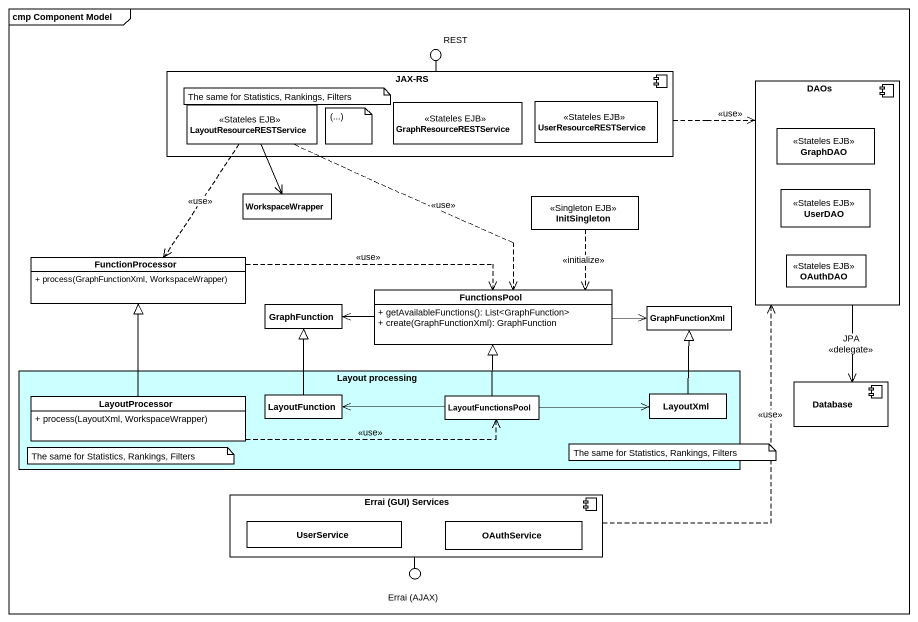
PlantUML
@startuml
mainframe cmp Component Model
allowmixing
hide circle
hide empty members
skinparam classAttributeIconSize 0
() REST
component "JAX-RS" as JAX_RS {
  class LayoutResourceRESTService <<Stateles EJB>>
  class GraphResourceRESTService <<Stateles EJB>>
  class UserResourceRESTService <<Stateles EJB>>
}
component DAOs {
  class GraphDAO <<Stateles EJB>>
  class UserDAO <<Stateles EJB>>
  class OAuthDAO <<Stateles EJB>>
}
class WorkspaceWrapper
class InitSingleton <<Singleton EJB>>
class FunctionProcessor {
  + process(GraphFunctionXml, WorkspaceWrapper)
}
class GraphFunction
class FunctionsPool {
  + getAvailableFunctions(): List<GraphFunction>
  + create(GraphFunctionXml): GraphFunction
}
class GraphFunctionXml
rectangle "Layout processing" as Layout_processing #CCFFFF {
  class LayoutProcessor {
    + process(LayoutXml, WorkspaceWrapper)
  }
  class LayoutFunction
  class LayoutFunctionsPool
  class LayoutXml
}
component "Database" as Database_
component "Errai (GUI) Services" as Errai_GUI_Services {
  class UserService
  class OAuthService
}
() "Errai (AJAX)" as Errai_AJAX
JAX_RS -up- REST
Errai_GUI_Services -- Errai_AJAX
JAX_RS .right.> DAOs : <<use>>
LayoutResourceRESTService --> WorkspaceWrapper
LayoutResourceRESTService ..> FunctionProcessor : <<use>>
LayoutResourceRESTService ..> FunctionsPool : <<use>>
DAOs --> Database_ : JPA\n<<delegate>>
InitSingleton ..> FunctionsPool : <<initialize>>
FunctionProcessor .right.> FunctionsPool : <<use>>
FunctionsPool -left-> GraphFunction
FunctionsPool -right-> GraphFunctionXml
LayoutProcessor -up-|> FunctionProcessor
LayoutProcessor .right.> LayoutFunctionsPool : <<use>>
LayoutFunction -up-|> GraphFunction
LayoutFunctionsPool -up-|> FunctionsPool
LayoutFunctionsPool -left-> LayoutFunction
LayoutFunctionsPool -right-> LayoutXml
LayoutXml -up-|> GraphFunctionXml
Errai_GUI_Services .up.> DAOs : <<use>>
note as N1
  The same for Statistics, Rankings, Filters
end note
note as N2
  (...)
end note
note as N3
  The same for Statistics, Rankings, Filters
end note
note as N4
  The same for Statistics, Rankings, Filters
end note
@enduml
